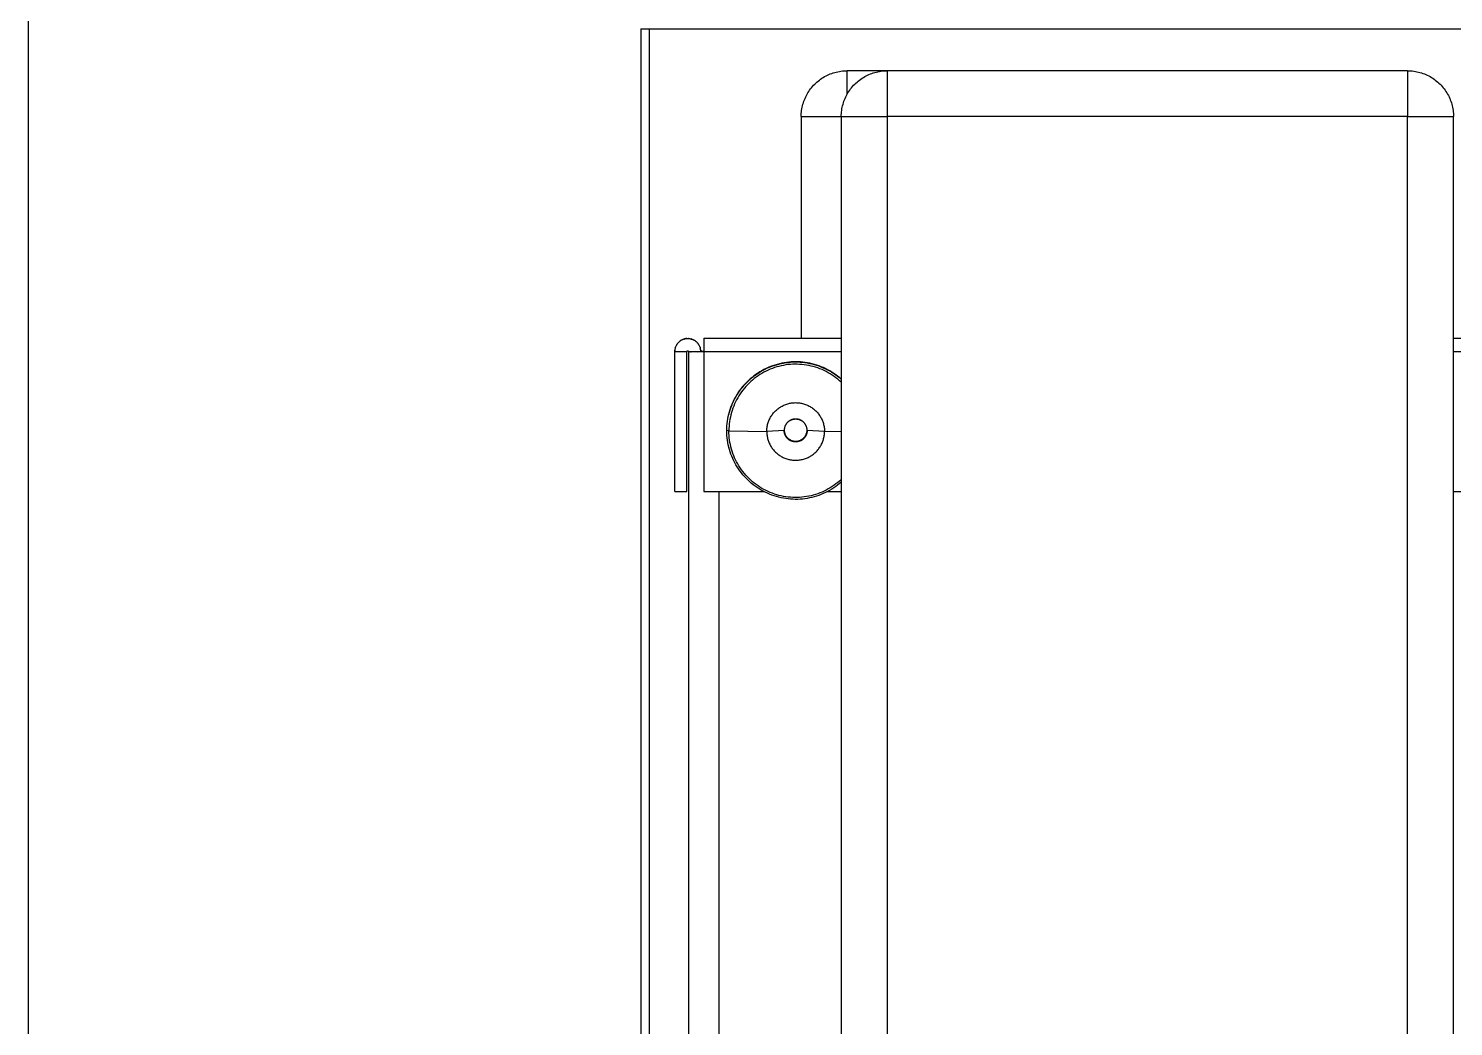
# Model space of a CAD drawing. Header units: millimetres. Extents: x -1283 to 2747, y -259 to 2557.
# Drawn here: x 719.4 to 812.6, y 1996.2 to 2061.4 of the extents above; entities that cross this region are included whole.
import ezdxf

# ---------------------------------------------------------------- set-up
doc = ezdxf.new("R2010")
doc.units = ezdxf.units.MM
doc.header["$MEASUREMENT"] = 0
doc.layers.add('Utwórz2D linie widoczne', color=7, linetype='Continuous', true_color=0x000000)

msp = doc.modelspace()

# ---------------------------------------------------------------- linework, layer by layer
at = {"layer": 'Utwórz2D linie widoczne'}
for p, q in [((719.448, 1281.382), (719.448, 2063.382)), ((759.448, 2061.382), (1062.15, 2061.382)), ((759.448, 2061.382), (759.448, 1281.382)), ((760.009, 2061.382), (760.009, 1341.691)), ((772.226, 2058.56), (772.326, 2058.583)), ((772.326, 2058.583), (772.427, 2058.602)), ((772.427, 2058.602), (772.528, 2058.618)), ((772.528, 2058.618), (772.63, 2058.63)), ((772.63, 2058.63), (772.732, 2058.639)), ((772.732, 2058.639), (772.834, 2058.644)), ((772.834, 2058.644), (772.936, 2058.646)), ((775.554, 2058.646), (772.936, 2058.646)), ((772.936, 2057.11), (772.936, 2058.646)), ((774.844, 2058.56), (774.944, 2058.583)), ((774.944, 2058.583), (775.045, 2058.602)), ((775.045, 2058.602), (775.146, 2058.618)), ((775.146, 2058.618), (775.248, 2058.63)), ((775.248, 2058.63), (775.35, 2058.639)), ((775.35, 2058.639), (775.452, 2058.644)), ((775.452, 2058.644), (775.554, 2058.646)), ((809.554, 2058.646), (775.554, 2058.646)), ((775.554, 2058.646), (775.554, 2055.646)), ((809.554, 2058.646), (809.657, 2058.644)), ((809.554, 2058.646), (809.554, 2055.646)), ((809.657, 2058.644), (809.759, 2058.639)), ((809.759, 2058.639), (809.861, 2058.63)), ((809.861, 2058.63), (809.963, 2058.618)), ((809.963, 2058.618), (810.064, 2058.602)), ((810.064, 2058.602), (810.165, 2058.583)), ((810.165, 2058.583), (810.265, 2058.56)), ((770.675, 2057.617), (770.744, 2057.693)), ((770.744, 2057.693), (770.815, 2057.767)), ((770.815, 2057.767), (770.889, 2057.838)), ((770.889, 2057.838), (770.965, 2057.907)), ((770.965, 2057.907), (771.043, 2057.973)), ((771.043, 2057.973), (771.124, 2058.036)), ((771.124, 2058.036), (771.206, 2058.096)), ((771.206, 2058.096), (771.291, 2058.154)), ((771.291, 2058.154), (771.378, 2058.209)), ((771.378, 2058.209), (771.466, 2058.26)), ((771.466, 2058.26), (771.556, 2058.309)), ((771.556, 2058.309), (771.648, 2058.355)), ((771.648, 2058.355), (771.741, 2058.397)), ((771.741, 2058.397), (771.836, 2058.436)), ((771.836, 2058.436), (771.932, 2058.472)), ((771.932, 2058.472), (772.029, 2058.505)), ((772.029, 2058.505), (772.127, 2058.534)), ((772.127, 2058.534), (772.226, 2058.56)), ((773.293, 2057.617), (773.362, 2057.693)), ((773.362, 2057.693), (773.433, 2057.767)), ((773.433, 2057.767), (773.507, 2057.838)), ((773.507, 2057.838), (773.583, 2057.907)), ((773.583, 2057.907), (773.661, 2057.973)), ((773.661, 2057.973), (773.742, 2058.036)), ((773.742, 2058.036), (773.824, 2058.096)), ((773.824, 2058.096), (773.909, 2058.154)), ((773.909, 2058.154), (773.996, 2058.209)), ((773.996, 2058.209), (774.084, 2058.26)), ((774.084, 2058.26), (774.174, 2058.309)), ((774.174, 2058.309), (774.266, 2058.355)), ((774.266, 2058.355), (774.359, 2058.397)), ((774.359, 2058.397), (774.454, 2058.436)), ((774.454, 2058.436), (774.55, 2058.472)), ((774.55, 2058.472), (774.647, 2058.505)), ((774.647, 2058.505), (774.745, 2058.534)), ((774.745, 2058.534), (774.844, 2058.56)), ((810.265, 2058.56), (810.364, 2058.534)), ((810.364, 2058.534), (810.462, 2058.505)), ((810.462, 2058.505), (810.559, 2058.472)), ((810.559, 2058.472), (810.655, 2058.436)), ((810.655, 2058.436), (810.75, 2058.397)), ((810.75, 2058.397), (810.843, 2058.355)), ((810.843, 2058.355), (810.935, 2058.309)), ((810.935, 2058.309), (811.025, 2058.26)), ((811.025, 2058.26), (811.113, 2058.209)), ((811.113, 2058.209), (811.2, 2058.154)), ((811.2, 2058.154), (811.284, 2058.096)), ((811.284, 2058.096), (811.367, 2058.036)), ((811.367, 2058.036), (811.448, 2057.973)), ((811.448, 2057.973), (811.526, 2057.907)), ((811.526, 2057.907), (811.602, 2057.838)), ((811.602, 2057.838), (811.676, 2057.767)), ((811.676, 2057.767), (811.747, 2057.693)), ((811.747, 2057.693), (811.816, 2057.617)), ((770.11, 2056.65), (770.146, 2056.746)), ((770.146, 2056.746), (770.185, 2056.841)), ((770.185, 2056.841), (770.227, 2056.934)), ((770.227, 2056.934), (770.273, 2057.026)), ((770.273, 2057.026), (770.321, 2057.116)), ((770.321, 2057.116), (770.373, 2057.204)), ((770.373, 2057.204), (770.428, 2057.291)), ((770.428, 2057.291), (770.485, 2057.376)), ((770.485, 2057.376), (770.546, 2057.458)), ((770.546, 2057.458), (770.609, 2057.539)), ((770.609, 2057.539), (770.675, 2057.617)), ((772.728, 2056.65), (772.764, 2056.746)), ((772.764, 2056.746), (772.803, 2056.841)), ((772.803, 2056.841), (772.845, 2056.934)), ((772.845, 2056.934), (772.891, 2057.026)), ((772.891, 2057.026), (772.939, 2057.116)), ((772.939, 2057.116), (772.991, 2057.204)), ((772.991, 2057.204), (773.046, 2057.291)), ((773.046, 2057.291), (773.103, 2057.376)), ((773.103, 2057.376), (773.164, 2057.458)), ((773.164, 2057.458), (773.227, 2057.539)), ((773.227, 2057.539), (773.293, 2057.617)), ((811.816, 2057.617), (811.882, 2057.539)), ((811.882, 2057.539), (811.945, 2057.458)), ((811.945, 2057.458), (812.005, 2057.376)), ((812.005, 2057.376), (812.063, 2057.291)), ((812.063, 2057.291), (812.118, 2057.204)), ((812.118, 2057.204), (812.169, 2057.116)), ((812.169, 2057.116), (812.218, 2057.026)), ((812.218, 2057.026), (812.264, 2056.934)), ((812.264, 2056.934), (812.306, 2056.841)), ((812.306, 2056.841), (812.345, 2056.746)), ((812.345, 2056.746), (812.381, 2056.65)), ((769.938, 2055.748), (769.943, 2055.85)), ((769.943, 2055.85), (769.952, 2055.952)), ((769.952, 2055.952), (769.964, 2056.054)), ((769.964, 2056.054), (769.98, 2056.155)), ((769.98, 2056.155), (769.999, 2056.256)), ((769.999, 2056.256), (770.022, 2056.356)), ((770.022, 2056.356), (770.048, 2056.455)), ((770.048, 2056.455), (770.077, 2056.553)), ((770.077, 2056.553), (770.11, 2056.65)), ((772.556, 2055.748), (772.561, 2055.85)), ((772.561, 2055.85), (772.57, 2055.952)), ((772.57, 2055.952), (772.582, 2056.054)), ((772.582, 2056.054), (772.598, 2056.155)), ((772.598, 2056.155), (772.617, 2056.256)), ((772.617, 2056.256), (772.64, 2056.356)), ((772.64, 2056.356), (772.666, 2056.455)), ((772.666, 2056.455), (772.695, 2056.553)), ((772.695, 2056.553), (772.728, 2056.65)), ((812.381, 2056.65), (812.414, 2056.553)), ((812.414, 2056.553), (812.443, 2056.455)), ((812.443, 2056.455), (812.469, 2056.356)), ((812.469, 2056.356), (812.492, 2056.256)), ((812.492, 2056.256), (812.511, 2056.155)), ((812.511, 2056.155), (812.526, 2056.054)), ((812.526, 2056.054), (812.539, 2055.952)), ((812.539, 2055.952), (812.547, 2055.85)), ((812.547, 2055.85), (812.553, 2055.748)), ((769.936, 2055.646), (769.938, 2055.748)), ((769.936, 2055.646), (769.936, 2041.181)), ((769.936, 2055.646), (772.554, 2055.646)), ((772.554, 2055.646), (772.556, 2055.748)), ((772.554, 2055.646), (772.554, 1346.646)), ((772.554, 2055.646), (775.554, 2055.646)), ((809.554, 2055.646), (775.554, 2055.646)), ((775.554, 2055.646), (775.554, 1346.646)), ((809.554, 1346.646), (809.554, 2055.646)), ((809.554, 2055.646), (812.554, 2055.646)), ((812.553, 2055.748), (812.554, 2055.646)), ((812.554, 1346.646), (812.554, 2055.646)), ((761.931, 2040.906), (761.911, 2040.886)), ((761.951, 2040.925), (761.931, 2040.906)), ((761.951, 2040.925), (761.953, 2040.927)), ((761.968, 2040.94), (761.953, 2040.927)), ((761.983, 2040.952), (761.968, 2040.94)), ((761.983, 2040.952), (761.986, 2040.955)), ((762.001, 2040.967), (761.986, 2040.955)), ((762.016, 2040.978), (762.001, 2040.967)), ((762.016, 2040.978), (762.021, 2040.982)), ((762.035, 2040.992), (762.021, 2040.982)), ((762.05, 2041.002), (762.035, 2040.992)), ((762.05, 2041.002), (762.057, 2041.007)), ((762.079, 2041.021), (762.057, 2041.007)), ((762.101, 2041.034), (762.079, 2041.021)), ((762.124, 2041.046), (762.101, 2041.034)), ((762.147, 2041.058), (762.124, 2041.046)), ((762.17, 2041.069), (762.147, 2041.058)), ((762.17, 2041.069), (762.209, 2041.086)), ((762.236, 2041.096), (762.209, 2041.086)), ((762.236, 2041.096), (762.249, 2041.1)), ((762.275, 2041.109), (762.249, 2041.1)), ((762.275, 2041.109), (762.288, 2041.113)), ((762.308, 2041.118), (762.288, 2041.113)), ((762.328, 2041.123), (762.308, 2041.118)), ((762.328, 2041.123), (762.356, 2041.129)), ((762.367, 2041.131), (762.356, 2041.129)), ((762.367, 2041.131), (762.407, 2041.138)), ((762.416, 2041.139), (762.407, 2041.138)), ((762.416, 2041.139), (762.446, 2041.142)), ((762.469, 2041.144), (762.446, 2041.142)), ((762.469, 2041.144), (762.496, 2041.145)), ((762.496, 2041.145), (762.522, 2041.146)), ((762.522, 2041.146), (762.549, 2041.145)), ((762.549, 2041.145), (762.575, 2041.144)), ((762.599, 2041.142), (762.575, 2041.144)), ((762.599, 2041.142), (762.628, 2041.139)), ((762.637, 2041.138), (762.628, 2041.139)), ((762.637, 2041.138), (762.677, 2041.131)), ((762.688, 2041.129), (762.677, 2041.131)), ((762.688, 2041.129), (762.716, 2041.123)), ((762.736, 2041.118), (762.716, 2041.123)), ((762.756, 2041.113), (762.736, 2041.118)), ((762.756, 2041.113), (762.769, 2041.109)), ((762.796, 2041.1), (762.769, 2041.109)), ((762.796, 2041.1), (762.809, 2041.096)), ((762.835, 2041.086), (762.809, 2041.096)), ((762.835, 2041.086), (762.874, 2041.069)), ((762.897, 2041.058), (762.874, 2041.069)), ((762.92, 2041.046), (762.897, 2041.058)), ((762.943, 2041.034), (762.92, 2041.046)), ((762.965, 2041.021), (762.943, 2041.034)), ((762.987, 2041.007), (762.965, 2041.021)), ((762.987, 2041.007), (762.995, 2041.002)), ((763.009, 2040.992), (762.995, 2041.002)), ((763.023, 2040.982), (763.009, 2040.992)), ((763.023, 2040.982), (763.029, 2040.978)), ((763.043, 2040.967), (763.029, 2040.978)), ((763.058, 2040.955), (763.043, 2040.967)), ((763.058, 2040.955), (763.062, 2040.952)), ((763.077, 2040.94), (763.062, 2040.952)), ((763.091, 2040.927), (763.077, 2040.94)), ((763.091, 2040.927), (763.093, 2040.925)), ((763.114, 2040.906), (763.093, 2040.925)), ((763.133, 2040.886), (763.114, 2040.906)), ((763.572, 2041.181), (763.572, 2040.271)), ((763.572, 2041.181), (772.554, 2041.181)), ((812.554, 2041.181), (829.254, 2041.181)), ((761.672, 2040.296), (761.673, 2040.337)), ((761.672, 2031.146), (761.672, 2040.296)), ((761.672, 2040.296), (762.472, 2040.296)), ((761.674, 2040.355), (761.673, 2040.337)), ((761.676, 2040.372), (761.674, 2040.355)), ((761.679, 2040.407), (761.676, 2040.379)), ((761.676, 2040.372), (761.676, 2040.379)), ((761.684, 2040.435), (761.679, 2040.407)), ((761.689, 2040.462), (761.684, 2040.435)), ((761.695, 2040.49), (761.689, 2040.462)), ((761.695, 2040.49), (761.698, 2040.502)), ((761.703, 2040.522), (761.698, 2040.502)), ((761.709, 2040.542), (761.703, 2040.522)), ((761.709, 2040.542), (761.722, 2040.582)), ((761.732, 2040.608), (761.722, 2040.582)), ((761.743, 2040.635), (761.732, 2040.608)), ((761.755, 2040.661), (761.743, 2040.635)), ((761.767, 2040.687), (761.755, 2040.661)), ((761.781, 2040.712), (761.767, 2040.687)), ((761.795, 2040.736), (761.781, 2040.712)), ((761.811, 2040.761), (761.795, 2040.736)), ((761.811, 2040.761), (761.815, 2040.767)), ((761.825, 2040.782), (761.815, 2040.767)), ((761.836, 2040.797), (761.825, 2040.782)), ((761.836, 2040.797), (761.839, 2040.802)), ((761.851, 2040.817), (761.839, 2040.802)), ((761.862, 2040.831), (761.851, 2040.817)), ((761.862, 2040.831), (761.865, 2040.834)), ((761.878, 2040.85), (761.865, 2040.834)), ((761.891, 2040.865), (761.878, 2040.85)), ((761.891, 2040.865), (761.892, 2040.866)), ((761.911, 2040.886), (761.892, 2040.866)), ((762.472, 2040.301), (762.473, 2040.302)), ((762.472, 2040.299), (762.472, 2040.301)), ((762.472, 2040.297), (762.472, 2040.299)), ((762.472, 2040.296), (762.472, 2040.297)), ((762.472, 2031.146), (762.472, 2040.296)), ((762.473, 2040.306), (762.474, 2040.307)), ((762.473, 2040.304), (762.473, 2040.306)), ((762.473, 2040.302), (762.473, 2040.304)), ((762.474, 2040.309), (762.475, 2040.311)), ((762.474, 2040.307), (762.474, 2040.309)), ((762.475, 2040.312), (762.476, 2040.314)), ((762.475, 2040.311), (762.475, 2040.312)), ((762.476, 2040.315), (762.477, 2040.317)), ((762.476, 2040.314), (762.476, 2040.315)), ((762.477, 2040.317), (762.478, 2040.319)), ((762.478, 2040.319), (762.479, 2040.32)), ((762.479, 2040.321), (762.48, 2040.323)), ((762.479, 2040.32), (762.479, 2040.321)), ((762.48, 2040.323), (762.481, 2040.324)), ((762.481, 2040.324), (762.482, 2040.326)), ((762.482, 2040.326), (762.483, 2040.327)), ((762.483, 2040.327), (762.484, 2040.328)), ((762.484, 2040.328), (762.486, 2040.33)), ((762.486, 2040.33), (762.487, 2040.331)), ((762.487, 2040.331), (762.488, 2040.332)), ((762.488, 2040.332), (762.489, 2040.333)), ((762.489, 2040.333), (762.491, 2040.334)), ((762.491, 2040.334), (762.492, 2040.335)), ((762.492, 2040.335), (762.493, 2040.336)), ((762.493, 2040.336), (762.495, 2040.337)), ((762.495, 2040.337), (762.496, 2040.338)), ((762.496, 2040.338), (762.497, 2040.339)), ((762.497, 2040.339), (762.499, 2040.34)), ((762.499, 2040.34), (762.5, 2040.341)), ((762.5, 2040.341), (762.502, 2040.341)), ((762.502, 2040.341), (762.503, 2040.342)), ((762.503, 2040.342), (762.505, 2040.342)), ((762.505, 2040.342), (762.507, 2040.343)), ((762.507, 2040.343), (762.508, 2040.344)), ((762.508, 2040.344), (762.51, 2040.344)), ((762.51, 2040.344), (762.511, 2040.344)), ((762.511, 2040.344), (762.513, 2040.345)), ((762.513, 2040.345), (762.515, 2040.345)), ((762.515, 2040.345), (762.516, 2040.345)), ((762.516, 2040.345), (762.518, 2040.345)), ((762.518, 2040.345), (762.52, 2040.345)), ((762.52, 2040.345), (762.521, 2040.346)), ((762.521, 2040.346), (762.523, 2040.346)), ((762.523, 2040.346), (762.525, 2040.345)), ((762.525, 2040.345), (762.526, 2040.345)), ((762.526, 2040.345), (762.528, 2040.345)), ((762.528, 2040.345), (762.53, 2040.345)), ((762.53, 2040.345), (762.531, 2040.345)), ((762.531, 2040.345), (762.533, 2040.344)), ((762.533, 2040.344), (762.535, 2040.344)), ((762.535, 2040.344), (762.536, 2040.344)), ((762.536, 2040.344), (762.538, 2040.343)), ((762.538, 2040.343), (762.539, 2040.342)), ((762.539, 2040.342), (762.541, 2040.342)), ((762.541, 2040.342), (762.542, 2040.341)), ((762.542, 2040.341), (762.544, 2040.341)), ((762.544, 2040.341), (762.545, 2040.34)), ((762.545, 2040.34), (762.547, 2040.339)), ((762.547, 2040.339), (762.548, 2040.338)), ((762.548, 2040.338), (762.55, 2040.337)), ((762.55, 2040.337), (762.551, 2040.336)), ((762.551, 2040.336), (762.552, 2040.335)), ((762.552, 2040.335), (762.554, 2040.334)), ((762.554, 2040.334), (762.555, 2040.333)), ((762.555, 2040.333), (762.556, 2040.332)), ((762.556, 2040.332), (762.558, 2040.331)), ((762.558, 2040.331), (762.559, 2040.33)), ((762.559, 2040.33), (762.56, 2040.328)), ((762.56, 2040.328), (762.561, 2040.327)), ((762.561, 2040.327), (762.562, 2040.326)), ((762.562, 2040.326), (762.563, 2040.324)), ((762.563, 2040.324), (762.564, 2040.323)), ((762.564, 2040.323), (762.565, 2040.321)), ((762.565, 2040.321), (762.566, 2040.32)), ((762.566, 2040.32), (762.567, 2040.319)), ((762.567, 2040.319), (762.567, 2040.317)), ((762.567, 2040.317), (762.568, 2040.315)), ((762.568, 2040.315), (762.569, 2040.314)), ((762.569, 2040.314), (762.569, 2040.312)), ((762.569, 2040.312), (762.57, 2040.311)), ((762.57, 2040.311), (762.57, 2040.309)), ((762.57, 2040.309), (762.571, 2040.307)), ((762.571, 2040.307), (762.571, 2040.306)), ((762.571, 2040.306), (762.571, 2040.304)), ((762.571, 2040.304), (762.572, 2040.302)), ((762.572, 2040.302), (762.572, 2040.301)), ((762.572, 2040.301), (762.572, 2040.299)), ((762.572, 2040.299), (762.572, 2040.297)), ((762.572, 2040.297), (762.572, 2040.296)), ((762.572, 2040.296), (762.572, 1343.146)), ((762.572, 2040.296), (762.602, 2040.287)), ((762.574, 2040.296), (763.299, 2040.296)), ((762.637, 2040.283), (762.602, 2040.287)), ((762.672, 2040.28), (762.637, 2040.283)), ((762.707, 2040.278), (762.672, 2040.28)), ((762.707, 2040.278), (762.744, 2040.276)), ((763.158, 2040.266), (762.744, 2040.276)), ((763.152, 2040.866), (763.133, 2040.886)), ((763.152, 2040.866), (763.153, 2040.865)), ((763.167, 2040.85), (763.153, 2040.865)), ((763.572, 2040.268), (763.158, 2040.266)), ((763.179, 2040.834), (763.167, 2040.85)), ((763.179, 2040.834), (763.182, 2040.831)), ((763.194, 2040.817), (763.182, 2040.831)), ((763.205, 2040.802), (763.194, 2040.817)), ((763.205, 2040.802), (763.209, 2040.797)), ((763.219, 2040.782), (763.209, 2040.797)), ((763.229, 2040.767), (763.219, 2040.782)), ((763.229, 2040.767), (763.234, 2040.761)), ((763.249, 2040.736), (763.234, 2040.761)), ((763.263, 2040.712), (763.249, 2040.736)), ((763.277, 2040.687), (763.263, 2040.712)), ((763.29, 2040.661), (763.277, 2040.687)), ((763.301, 2040.635), (763.29, 2040.661)), ((763.299, 2040.296), (763.441, 2040.298)), ((763.312, 2040.608), (763.301, 2040.635)), ((763.323, 2040.582), (763.312, 2040.608)), ((763.323, 2040.582), (763.336, 2040.542)), ((763.341, 2040.522), (763.336, 2040.542)), ((763.347, 2040.502), (763.341, 2040.522)), ((763.347, 2040.502), (763.35, 2040.49)), ((763.356, 2040.462), (763.35, 2040.49)), ((763.361, 2040.435), (763.356, 2040.462)), ((763.365, 2040.407), (763.361, 2040.435)), ((763.368, 2040.379), (763.365, 2040.407)), ((763.368, 2040.379), (763.369, 2040.372)), ((763.37, 2040.355), (763.369, 2040.372)), ((763.371, 2040.337), (763.37, 2040.355)), ((763.371, 2040.337), (763.372, 2040.296)), ((763.572, 2040.301), (763.442, 2040.298)), ((763.572, 2040.271), (763.572, 2031.144)), ((772.554, 2040.271), (763.572, 2040.271)), ((829.254, 2040.271), (812.554, 2040.271)), ((767.361, 2039.044), (767.228, 2038.965)), ((767.312, 2039.008), (767.448, 2039.084)), ((767.497, 2039.117), (767.361, 2039.044)), ((767.448, 2039.084), (767.587, 2039.155)), ((767.636, 2039.186), (767.497, 2039.117)), ((767.587, 2039.155), (767.729, 2039.222)), ((767.771, 2039.078), (767.635, 2039.014)), ((767.777, 2039.25), (767.636, 2039.186)), ((767.729, 2039.222), (767.872, 2039.283)), ((767.91, 2039.138), (767.771, 2039.078)), ((767.92, 2039.31), (767.777, 2039.25)), ((767.872, 2039.283), (768.018, 2039.34)), ((768.051, 2039.194), (767.91, 2039.138)), ((768.064, 2039.364), (767.92, 2039.31)), ((768.018, 2039.34), (768.166, 2039.391)), ((768.193, 2039.244), (768.051, 2039.194)), ((768.211, 2039.413), (768.064, 2039.364)), ((768.166, 2039.391), (768.315, 2039.438)), ((768.338, 2039.289), (768.193, 2039.244)), ((768.359, 2039.458), (768.211, 2039.413)), ((768.315, 2039.438), (768.466, 2039.479)), ((768.483, 2039.329), (768.338, 2039.289)), ((768.509, 2039.497), (768.359, 2039.458)), ((768.466, 2039.479), (768.618, 2039.515)), ((768.63, 2039.365), (768.483, 2039.329)), ((768.66, 2039.531), (768.509, 2039.497)), ((768.618, 2039.515), (768.771, 2039.545)), ((768.778, 2039.395), (768.63, 2039.365)), ((768.812, 2039.559), (768.66, 2039.531)), ((768.771, 2039.545), (768.926, 2039.57)), ((768.927, 2039.42), (768.778, 2039.395)), ((768.965, 2039.583), (768.812, 2039.559)), ((768.926, 2039.57), (769.081, 2039.59)), ((769.077, 2039.439), (768.927, 2039.42)), ((769.119, 2039.601), (768.965, 2039.583)), ((769.228, 2039.454), (769.077, 2039.439)), ((769.081, 2039.59), (769.236, 2039.605)), ((769.273, 2039.614), (769.119, 2039.601)), ((769.379, 2039.463), (769.228, 2039.454)), ((769.236, 2039.605), (769.392, 2039.614)), ((769.427, 2039.622), (769.273, 2039.614)), ((769.53, 2039.468), (769.379, 2039.463)), ((769.392, 2039.614), (769.549, 2039.617)), ((769.582, 2039.624), (769.427, 2039.622)), ((769.681, 2039.466), (769.53, 2039.468)), ((769.549, 2039.617), (769.705, 2039.615)), ((769.737, 2039.621), (769.582, 2039.624)), ((769.832, 2039.46), (769.681, 2039.466)), ((769.705, 2039.615), (769.861, 2039.608)), ((769.891, 2039.613), (769.737, 2039.621)), ((769.982, 2039.449), (769.832, 2039.46)), ((769.861, 2039.608), (770.017, 2039.595)), ((770.045, 2039.599), (769.891, 2039.613)), ((770.133, 2039.432), (769.982, 2039.449)), ((770.017, 2039.595), (770.172, 2039.577)), ((770.199, 2039.58), (770.045, 2039.599)), ((770.282, 2039.41), (770.133, 2039.432)), ((770.172, 2039.577), (770.327, 2039.554)), ((770.352, 2039.556), (770.199, 2039.58)), ((770.431, 2039.383), (770.282, 2039.41)), ((770.327, 2039.554), (770.48, 2039.525)), ((770.504, 2039.527), (770.352, 2039.556)), ((770.579, 2039.35), (770.431, 2039.383)), ((770.48, 2039.525), (770.633, 2039.491)), ((770.655, 2039.492), (770.504, 2039.527)), ((770.725, 2039.313), (770.579, 2039.35)), ((770.633, 2039.491), (770.784, 2039.451)), ((770.804, 2039.453), (770.655, 2039.492)), ((770.87, 2039.271), (770.725, 2039.313)), ((770.784, 2039.451), (770.934, 2039.407)), ((770.952, 2039.408), (770.804, 2039.453)), ((771.014, 2039.223), (770.87, 2039.271)), ((770.934, 2039.407), (771.082, 2039.357)), ((771.099, 2039.358), (770.952, 2039.408)), ((771.155, 2039.171), (771.014, 2039.223)), ((771.082, 2039.357), (771.228, 2039.302)), ((771.243, 2039.303), (771.099, 2039.358)), ((771.295, 2039.114), (771.155, 2039.171)), ((771.228, 2039.302), (771.373, 2039.242)), ((771.386, 2039.243), (771.243, 2039.303)), ((771.433, 2039.052), (771.295, 2039.114)), ((771.373, 2039.242), (771.515, 2039.177)), ((771.526, 2039.178), (771.386, 2039.243)), ((771.569, 2038.985), (771.433, 2039.052)), ((771.515, 2039.177), (771.655, 2039.107)), ((771.665, 2039.109), (771.526, 2039.178)), ((771.655, 2039.107), (771.792, 2039.032)), ((771.8, 2039.035), (771.665, 2039.109)), ((771.792, 2039.032), (771.927, 2038.953)), ((771.934, 2038.956), (771.8, 2039.035)), ((766.122, 2038.006), (766.224, 2038.124)), ((766.272, 2038.184), (766.169, 2038.069)), ((766.224, 2038.124), (766.331, 2038.238)), ((766.38, 2038.296), (766.272, 2038.184)), ((766.423, 2038.124), (766.32, 2038.013)), ((766.331, 2038.238), (766.441, 2038.349)), ((766.491, 2038.404), (766.38, 2038.296)), ((766.529, 2038.231), (766.423, 2038.124)), ((766.441, 2038.349), (766.555, 2038.456)), ((766.605, 2038.508), (766.491, 2038.404)), ((766.639, 2038.334), (766.529, 2038.231)), ((766.555, 2038.456), (766.673, 2038.558)), ((766.723, 2038.608), (766.605, 2038.508)), ((766.753, 2038.434), (766.639, 2038.334)), ((766.673, 2038.558), (766.795, 2038.657)), ((766.845, 2038.704), (766.723, 2038.608)), ((766.87, 2038.53), (766.753, 2038.434)), ((766.795, 2038.657), (766.919, 2038.751)), ((766.969, 2038.795), (766.845, 2038.704)), ((766.99, 2038.621), (766.87, 2038.53)), ((766.919, 2038.751), (767.047, 2038.841)), ((767.097, 2038.882), (766.969, 2038.795)), ((767.114, 2038.709), (766.99, 2038.621)), ((767.047, 2038.841), (767.178, 2038.927)), ((767.228, 2038.965), (767.097, 2038.882)), ((767.24, 2038.792), (767.114, 2038.709)), ((767.178, 2038.927), (767.312, 2039.008)), ((767.369, 2038.87), (767.24, 2038.792)), ((767.501, 2038.944), (767.369, 2038.87)), ((767.635, 2039.014), (767.501, 2038.944)), ((771.702, 2038.914), (771.569, 2038.985)), ((771.833, 2038.838), (771.702, 2038.914)), ((771.961, 2038.757), (771.833, 2038.838)), ((771.927, 2038.953), (772.059, 2038.869)), ((772.064, 2038.872), (771.934, 2038.956)), ((772.086, 2038.672), (771.961, 2038.757)), ((772.059, 2038.869), (772.187, 2038.78)), ((772.191, 2038.785), (772.064, 2038.872)), ((772.208, 2038.583), (772.086, 2038.672)), ((772.187, 2038.78), (772.313, 2038.687)), ((772.316, 2038.692), (772.191, 2038.785)), ((772.327, 2038.49), (772.208, 2038.583)), ((772.313, 2038.687), (772.435, 2038.59)), ((772.437, 2038.596), (772.316, 2038.692)), ((772.442, 2038.393), (772.327, 2038.49)), ((772.435, 2038.59), (772.554, 2038.489)), ((772.554, 2038.496), (772.437, 2038.596)), ((772.554, 2038.291), (772.442, 2038.393)), ((765.565, 2037.174), (765.497, 2037.035)), ((765.528, 2037.09), (765.599, 2037.229)), ((765.638, 2037.31), (765.565, 2037.174)), ((765.599, 2037.229), (765.675, 2037.366)), ((765.715, 2037.444), (765.638, 2037.31)), ((765.675, 2037.366), (765.755, 2037.5)), ((765.797, 2037.575), (765.715, 2037.444)), ((765.79, 2037.279), (765.717, 2037.147)), ((765.755, 2037.5), (765.84, 2037.631)), ((765.867, 2037.409), (765.79, 2037.279)), ((765.884, 2037.703), (765.797, 2037.575)), ((765.84, 2037.631), (765.93, 2037.759)), ((765.949, 2037.536), (765.867, 2037.409)), ((765.975, 2037.829), (765.884, 2037.703)), ((765.93, 2037.759), (766.024, 2037.884)), ((766.036, 2037.66), (765.949, 2037.536)), ((766.07, 2037.951), (765.975, 2037.829)), ((766.024, 2037.884), (766.122, 2038.006)), ((766.126, 2037.781), (766.036, 2037.66)), ((766.169, 2038.069), (766.07, 2037.951)), ((766.221, 2037.898), (766.126, 2037.781)), ((766.32, 2038.013), (766.221, 2037.898)), ((765.229, 2036.31), (765.191, 2036.16)), ((765.207, 2036.21), (765.248, 2036.361)), ((765.273, 2036.458), (765.229, 2036.31)), ((765.248, 2036.361), (765.294, 2036.511)), ((765.321, 2036.605), (765.273, 2036.458)), ((765.294, 2036.511), (765.345, 2036.658)), ((765.375, 2036.75), (765.321, 2036.605)), ((765.378, 2036.307), (765.339, 2036.161)), ((765.345, 2036.658), (765.401, 2036.804)), ((765.433, 2036.894), (765.375, 2036.75)), ((765.422, 2036.452), (765.378, 2036.307)), ((765.401, 2036.804), (765.462, 2036.948)), ((765.471, 2036.595), (765.422, 2036.452)), ((765.497, 2037.035), (765.433, 2036.894)), ((765.462, 2036.948), (765.528, 2037.09)), ((765.526, 2036.736), (765.471, 2036.595)), ((765.584, 2036.875), (765.526, 2036.736)), ((765.648, 2037.012), (765.584, 2036.875)), ((765.717, 2037.147), (765.648, 2037.012)), ((768.047, 2036.18), (768.087, 2036.233)), ((768.087, 2036.233), (768.128, 2036.284)), ((768.128, 2036.284), (768.171, 2036.333)), ((768.171, 2036.333), (768.216, 2036.381)), ((768.216, 2036.381), (768.263, 2036.428)), ((768.263, 2036.428), (768.311, 2036.473)), ((768.311, 2036.473), (768.361, 2036.516)), ((768.361, 2036.516), (768.412, 2036.557)), ((768.412, 2036.557), (768.464, 2036.597)), ((768.464, 2036.597), (768.518, 2036.634)), ((768.518, 2036.634), (768.573, 2036.67)), ((768.573, 2036.67), (768.63, 2036.704)), ((768.63, 2036.704), (768.687, 2036.736)), ((768.687, 2036.736), (768.746, 2036.765)), ((768.746, 2036.765), (768.806, 2036.793)), ((768.806, 2036.793), (768.866, 2036.819)), ((768.866, 2036.819), (768.928, 2036.842)), ((768.928, 2036.842), (768.99, 2036.864)), ((768.99, 2036.864), (769.053, 2036.883)), ((769.053, 2036.883), (769.116, 2036.9)), ((769.116, 2036.9), (769.18, 2036.915)), ((769.18, 2036.915), (769.245, 2036.927)), ((769.245, 2036.927), (769.31, 2036.938)), ((769.31, 2036.938), (769.375, 2036.946)), ((769.375, 2036.946), (769.441, 2036.951)), ((769.441, 2036.951), (769.506, 2036.955)), ((769.506, 2036.955), (769.572, 2036.956)), ((769.572, 2036.956), (769.638, 2036.955)), ((769.638, 2036.955), (769.704, 2036.951)), ((769.704, 2036.951), (769.769, 2036.946)), ((769.769, 2036.946), (769.834, 2036.938)), ((769.834, 2036.938), (769.899, 2036.927)), ((769.899, 2036.927), (769.964, 2036.915)), ((769.964, 2036.915), (770.028, 2036.9)), ((770.028, 2036.9), (770.092, 2036.883)), ((770.092, 2036.883), (770.154, 2036.864)), ((770.154, 2036.864), (770.217, 2036.842)), ((770.217, 2036.842), (770.278, 2036.819)), ((770.278, 2036.819), (770.339, 2036.793)), ((770.339, 2036.793), (770.398, 2036.765)), ((770.398, 2036.765), (770.457, 2036.736)), ((770.457, 2036.736), (770.514, 2036.704)), ((770.514, 2036.704), (770.571, 2036.67)), ((770.571, 2036.67), (770.626, 2036.634)), ((770.626, 2036.634), (770.68, 2036.597)), ((770.68, 2036.597), (770.732, 2036.557)), ((770.732, 2036.557), (770.784, 2036.516)), ((770.784, 2036.516), (770.833, 2036.473)), ((770.833, 2036.473), (770.881, 2036.428)), ((770.881, 2036.428), (770.928, 2036.381)), ((770.928, 2036.381), (770.973, 2036.333)), ((770.973, 2036.333), (771.016, 2036.284)), ((771.016, 2036.284), (771.058, 2036.233)), ((771.058, 2036.233), (771.097, 2036.18)), ((765.075, 2035.283), (765.084, 2035.439)), ((765.084, 2035.439), (765.098, 2035.595)), ((765.098, 2035.595), (765.117, 2035.75)), ((765.117, 2035.75), (765.142, 2035.905)), ((765.142, 2035.905), (765.172, 2036.058)), ((765.172, 2036.058), (765.207, 2036.21)), ((765.22, 2035.416), (765.212, 2035.265)), ((765.233, 2035.566), (765.22, 2035.416)), ((765.252, 2035.716), (765.233, 2035.566)), ((765.276, 2035.866), (765.252, 2035.716)), ((765.305, 2036.014), (765.276, 2035.866)), ((765.339, 2036.161), (765.305, 2036.014)), ((767.696, 2035.27), (767.704, 2035.335)), ((767.704, 2035.335), (767.714, 2035.4)), ((767.714, 2035.4), (767.727, 2035.465)), ((767.727, 2035.465), (767.742, 2035.529)), ((767.742, 2035.529), (767.759, 2035.592)), ((767.759, 2035.592), (767.778, 2035.655)), ((767.778, 2035.655), (767.8, 2035.717)), ((767.8, 2035.717), (767.824, 2035.779)), ((767.824, 2035.779), (767.85, 2035.839)), ((767.85, 2035.839), (767.877, 2035.899)), ((767.877, 2035.899), (767.907, 2035.957)), ((767.907, 2035.957), (767.939, 2036.015)), ((767.939, 2036.015), (767.973, 2036.071)), ((767.973, 2036.071), (768.009, 2036.126)), ((768.009, 2036.126), (768.047, 2036.18)), ((768.844, 2035.317), (768.838, 2035.292)), ((768.85, 2035.342), (768.844, 2035.317)), ((768.858, 2035.367), (768.85, 2035.342)), ((768.866, 2035.391), (768.858, 2035.367)), ((768.875, 2035.416), (768.866, 2035.391)), ((768.885, 2035.439), (768.875, 2035.416)), ((768.896, 2035.463), (768.885, 2035.439)), ((768.908, 2035.486), (768.896, 2035.463)), ((768.92, 2035.509), (768.908, 2035.486)), ((768.933, 2035.531), (768.92, 2035.509)), ((768.947, 2035.553), (768.933, 2035.531)), ((768.962, 2035.574), (768.947, 2035.553)), ((768.977, 2035.595), (768.962, 2035.574)), ((768.994, 2035.615), (768.977, 2035.595)), ((769.01, 2035.635), (768.994, 2035.615)), ((769.028, 2035.654), (769.01, 2035.635)), ((769.046, 2035.673), (769.028, 2035.654)), ((769.065, 2035.691), (769.046, 2035.673)), ((769.084, 2035.708), (769.065, 2035.691)), ((769.104, 2035.724), (769.084, 2035.708)), ((769.125, 2035.74), (769.104, 2035.724)), ((769.146, 2035.755), (769.125, 2035.74)), ((769.167, 2035.77), (769.146, 2035.755)), ((769.162, 2035.769), (769.183, 2035.782)), ((769.189, 2035.783), (769.167, 2035.77)), ((769.183, 2035.782), (769.205, 2035.795)), ((769.212, 2035.796), (769.189, 2035.783)), ((769.205, 2035.795), (769.228, 2035.807)), ((769.235, 2035.808), (769.212, 2035.796)), ((769.228, 2035.807), (769.251, 2035.818)), ((769.258, 2035.819), (769.235, 2035.808)), ((769.251, 2035.818), (769.274, 2035.829)), ((769.282, 2035.83), (769.258, 2035.819)), ((769.274, 2035.829), (769.298, 2035.839)), ((769.306, 2035.839), (769.282, 2035.83)), ((769.298, 2035.839), (769.322, 2035.848)), ((769.33, 2035.848), (769.306, 2035.839)), ((769.322, 2035.848), (769.346, 2035.856)), ((769.355, 2035.856), (769.33, 2035.848)), ((769.346, 2035.856), (769.37, 2035.863)), ((769.38, 2035.863), (769.355, 2035.856)), ((769.37, 2035.863), (769.395, 2035.869)), ((769.405, 2035.869), (769.38, 2035.863)), ((769.395, 2035.869), (769.42, 2035.875)), ((769.43, 2035.875), (769.405, 2035.869)), ((769.42, 2035.875), (769.445, 2035.88)), ((769.456, 2035.879), (769.43, 2035.875)), ((769.445, 2035.88), (769.47, 2035.884)), ((769.482, 2035.883), (769.456, 2035.879)), ((769.47, 2035.884), (769.496, 2035.887)), ((769.507, 2035.885), (769.482, 2035.883)), ((769.496, 2035.887), (769.521, 2035.889)), ((769.533, 2035.887), (769.507, 2035.885)), ((769.521, 2035.889), (769.547, 2035.89)), ((769.559, 2035.888), (769.533, 2035.887)), ((769.547, 2035.89), (769.572, 2035.891)), ((769.585, 2035.888), (769.559, 2035.888)), ((769.572, 2035.891), (769.598, 2035.89)), ((769.611, 2035.887), (769.585, 2035.888)), ((769.598, 2035.89), (769.623, 2035.889)), ((769.637, 2035.885), (769.611, 2035.887)), ((769.623, 2035.889), (769.649, 2035.887)), ((769.663, 2035.883), (769.637, 2035.885)), ((769.649, 2035.887), (769.674, 2035.884)), ((769.688, 2035.879), (769.663, 2035.883)), ((769.674, 2035.884), (769.699, 2035.88)), ((769.714, 2035.875), (769.688, 2035.879)), ((769.699, 2035.88), (769.724, 2035.875)), ((769.739, 2035.869), (769.714, 2035.875)), ((769.724, 2035.875), (769.749, 2035.869)), ((769.764, 2035.863), (769.739, 2035.869)), ((769.749, 2035.869), (769.774, 2035.863)), ((769.789, 2035.856), (769.764, 2035.863)), ((769.774, 2035.863), (769.798, 2035.856)), ((769.814, 2035.848), (769.789, 2035.856)), ((769.798, 2035.856), (769.823, 2035.848)), ((769.838, 2035.839), (769.814, 2035.848)), ((769.823, 2035.848), (769.847, 2035.839)), ((769.862, 2035.83), (769.838, 2035.839)), ((769.847, 2035.839), (769.87, 2035.829)), ((769.886, 2035.819), (769.862, 2035.83)), ((769.87, 2035.829), (769.893, 2035.818)), ((769.909, 2035.808), (769.886, 2035.819)), ((769.893, 2035.818), (769.916, 2035.807)), ((769.932, 2035.796), (769.909, 2035.808)), ((769.916, 2035.807), (769.939, 2035.795)), ((769.955, 2035.783), (769.932, 2035.796)), ((769.939, 2035.795), (769.961, 2035.782)), ((769.977, 2035.77), (769.955, 2035.783)), ((769.961, 2035.782), (769.983, 2035.769)), ((769.999, 2035.755), (769.977, 2035.77)), ((770.02, 2035.74), (769.999, 2035.755)), ((770.04, 2035.724), (770.02, 2035.74)), ((770.06, 2035.708), (770.04, 2035.724)), ((770.079, 2035.691), (770.06, 2035.708)), ((770.098, 2035.673), (770.079, 2035.691)), ((770.116, 2035.654), (770.098, 2035.673)), ((770.134, 2035.635), (770.116, 2035.654)), ((770.151, 2035.615), (770.134, 2035.635)), ((770.167, 2035.595), (770.151, 2035.615)), ((770.182, 2035.574), (770.167, 2035.595)), ((770.197, 2035.553), (770.182, 2035.574)), ((770.211, 2035.531), (770.197, 2035.553)), ((770.224, 2035.509), (770.211, 2035.531)), ((770.237, 2035.486), (770.224, 2035.509)), ((770.248, 2035.463), (770.237, 2035.486)), ((770.259, 2035.439), (770.248, 2035.463)), ((770.269, 2035.416), (770.259, 2035.439)), ((770.278, 2035.391), (770.269, 2035.416)), ((770.287, 2035.367), (770.278, 2035.391)), ((770.294, 2035.342), (770.287, 2035.367)), ((770.301, 2035.317), (770.294, 2035.342)), ((770.306, 2035.292), (770.301, 2035.317)), ((771.097, 2036.18), (771.135, 2036.126)), ((771.135, 2036.126), (771.171, 2036.071)), ((771.171, 2036.071), (771.205, 2036.015)), ((771.205, 2036.015), (771.237, 2035.957)), ((771.237, 2035.957), (771.267, 2035.899)), ((771.267, 2035.899), (771.295, 2035.839)), ((771.295, 2035.839), (771.321, 2035.779)), ((771.321, 2035.779), (771.344, 2035.717)), ((771.344, 2035.717), (771.366, 2035.655)), ((771.366, 2035.655), (771.385, 2035.592)), ((771.385, 2035.592), (771.402, 2035.529)), ((771.402, 2035.529), (771.417, 2035.465)), ((771.417, 2035.465), (771.43, 2035.4)), ((771.43, 2035.4), (771.44, 2035.335)), ((771.44, 2035.335), (771.449, 2035.27)), ((765.072, 2035.127), (765.075, 2035.283)), ((765.209, 2035.114), (765.072, 2035.127)), ((765.075, 2034.971), (765.072, 2035.127)), ((765.084, 2034.815), (765.075, 2034.971)), ((765.098, 2034.659), (765.084, 2034.815)), ((765.117, 2034.504), (765.098, 2034.659)), ((765.142, 2034.349), (765.117, 2034.504)), ((765.212, 2035.265), (765.209, 2035.114)), ((765.212, 2034.963), (765.209, 2035.114)), ((765.209, 2035.114), (767.685, 2035.073)), ((765.22, 2034.812), (765.212, 2034.963)), ((765.233, 2034.661), (765.22, 2034.812)), ((765.252, 2034.511), (765.233, 2034.661)), ((765.276, 2034.362), (765.252, 2034.511)), ((768.822, 2035.142), (767.685, 2035.073)), ((767.685, 2035.073), (767.686, 2035.139)), ((767.685, 2035.073), (767.686, 2035.008)), ((767.686, 2035.139), (767.69, 2035.205)), ((767.686, 2035.008), (767.69, 2034.942)), ((767.69, 2035.205), (767.696, 2035.27)), ((767.69, 2034.942), (767.696, 2034.876)), ((767.696, 2034.876), (767.704, 2034.811)), ((767.704, 2034.811), (767.714, 2034.746)), ((767.714, 2034.746), (767.727, 2034.682)), ((767.727, 2034.682), (767.742, 2034.618)), ((767.742, 2034.618), (767.759, 2034.554)), ((767.759, 2034.554), (767.778, 2034.491)), ((767.778, 2034.491), (767.8, 2034.429)), ((767.8, 2034.429), (767.824, 2034.368)), ((768.824, 2035.189), (768.822, 2035.163)), ((768.822, 2035.163), (768.824, 2035.137)), ((768.823, 2035.113), (768.822, 2035.139)), ((768.824, 2035.087), (768.823, 2035.113)), ((768.826, 2035.215), (768.824, 2035.189)), ((768.824, 2035.137), (768.826, 2035.111)), ((768.827, 2035.061), (768.824, 2035.087)), ((768.829, 2035.241), (768.826, 2035.215)), ((768.826, 2035.111), (768.829, 2035.085)), ((768.83, 2035.035), (768.827, 2035.061)), ((768.833, 2035.266), (768.829, 2035.241)), ((768.829, 2035.085), (768.833, 2035.06)), ((768.834, 2035.009), (768.83, 2035.035)), ((768.838, 2035.292), (768.833, 2035.266)), ((768.833, 2035.06), (768.838, 2035.034)), ((768.84, 2034.984), (768.834, 2035.009)), ((768.838, 2035.034), (768.843, 2035.009)), ((768.846, 2034.958), (768.84, 2034.984)), ((768.843, 2035.009), (768.85, 2034.984)), ((768.852, 2034.933), (768.846, 2034.958)), ((768.85, 2034.984), (768.857, 2034.959)), ((768.86, 2034.908), (768.852, 2034.933)), ((768.857, 2034.959), (768.865, 2034.934)), ((768.869, 2034.884), (768.86, 2034.908)), ((768.865, 2034.934), (768.875, 2034.91)), ((768.878, 2034.859), (768.869, 2034.884)), ((768.875, 2034.91), (768.885, 2034.886)), ((768.889, 2034.836), (768.878, 2034.859)), ((768.885, 2034.886), (768.895, 2034.862)), ((768.9, 2034.812), (768.889, 2034.836)), ((768.895, 2034.862), (768.907, 2034.839)), ((768.912, 2034.789), (768.9, 2034.812)), ((768.907, 2034.839), (768.919, 2034.816)), ((768.924, 2034.766), (768.912, 2034.789)), ((768.919, 2034.816), (768.933, 2034.794)), ((768.938, 2034.744), (768.924, 2034.766)), ((768.933, 2034.794), (768.946, 2034.772)), ((768.952, 2034.722), (768.938, 2034.744)), ((768.946, 2034.772), (768.961, 2034.751)), ((768.967, 2034.701), (768.952, 2034.722)), ((768.961, 2034.751), (768.977, 2034.73)), ((768.983, 2034.68), (768.967, 2034.701)), ((768.977, 2034.73), (768.993, 2034.709)), ((769, 2034.66), (768.983, 2034.68)), ((768.993, 2034.709), (769.01, 2034.69)), ((769.017, 2034.64), (769, 2034.66)), ((769.01, 2034.69), (769.027, 2034.671)), ((769.035, 2034.621), (769.017, 2034.64)), ((769.027, 2034.671), (769.045, 2034.652)), ((769.053, 2034.603), (769.035, 2034.621)), ((769.045, 2034.652), (769.064, 2034.634)), ((769.072, 2034.585), (769.053, 2034.603)), ((769.064, 2034.634), (769.083, 2034.617)), ((769.092, 2034.568), (769.072, 2034.585)), ((769.083, 2034.617), (769.103, 2034.6)), ((769.112, 2034.552), (769.092, 2034.568)), ((769.103, 2034.6), (769.124, 2034.584)), ((769.133, 2034.536), (769.112, 2034.552)), ((769.124, 2034.584), (769.145, 2034.569)), ((769.154, 2034.521), (769.133, 2034.536)), ((769.145, 2034.569), (769.167, 2034.555)), ((769.176, 2034.507), (769.154, 2034.521)), ((769.167, 2034.555), (769.189, 2034.541)), ((769.199, 2034.494), (769.176, 2034.507)), ((769.189, 2034.541), (769.211, 2034.528)), ((769.222, 2034.481), (769.199, 2034.494)), ((769.211, 2034.528), (769.234, 2034.516)), ((769.245, 2034.469), (769.222, 2034.481)), ((769.234, 2034.516), (769.258, 2034.505)), ((769.268, 2034.458), (769.245, 2034.469)), ((769.258, 2034.505), (769.281, 2034.494)), ((769.292, 2034.448), (769.268, 2034.458)), ((769.281, 2034.494), (769.305, 2034.485)), ((769.317, 2034.439), (769.292, 2034.448)), ((769.305, 2034.485), (769.33, 2034.476)), ((769.341, 2034.431), (769.317, 2034.439)), ((769.33, 2034.476), (769.355, 2034.468)), ((769.366, 2034.423), (769.341, 2034.431)), ((769.355, 2034.468), (769.38, 2034.461)), ((769.392, 2034.416), (769.366, 2034.423)), ((769.38, 2034.461), (769.405, 2034.455)), ((769.417, 2034.41), (769.392, 2034.416)), ((769.405, 2034.455), (769.43, 2034.449)), ((769.443, 2034.405), (769.417, 2034.41)), ((769.43, 2034.449), (769.456, 2034.445)), ((769.468, 2034.401), (769.443, 2034.405)), ((769.456, 2034.445), (769.481, 2034.441)), ((769.494, 2034.398), (769.468, 2034.401)), ((769.481, 2034.441), (769.507, 2034.438)), ((769.52, 2034.396), (769.494, 2034.398)), ((769.507, 2034.438), (769.533, 2034.437)), ((769.546, 2034.395), (769.52, 2034.396)), ((769.533, 2034.437), (769.559, 2034.436)), ((769.572, 2034.394), (769.546, 2034.395)), ((769.559, 2034.436), (769.585, 2034.436)), ((769.598, 2034.395), (769.572, 2034.394)), ((769.585, 2034.436), (769.611, 2034.437)), ((769.624, 2034.396), (769.598, 2034.395)), ((769.611, 2034.437), (769.637, 2034.438)), ((769.65, 2034.398), (769.624, 2034.396)), ((769.637, 2034.438), (769.663, 2034.441)), ((769.676, 2034.401), (769.65, 2034.398)), ((769.663, 2034.441), (769.689, 2034.445)), ((769.702, 2034.405), (769.676, 2034.401)), ((769.689, 2034.445), (769.714, 2034.449)), ((769.727, 2034.41), (769.702, 2034.405)), ((769.714, 2034.449), (769.74, 2034.455)), ((769.753, 2034.416), (769.727, 2034.41)), ((769.74, 2034.455), (769.765, 2034.461)), ((769.778, 2034.423), (769.753, 2034.416)), ((769.765, 2034.461), (769.79, 2034.468)), ((769.803, 2034.431), (769.778, 2034.423)), ((769.79, 2034.468), (769.814, 2034.476)), ((769.828, 2034.439), (769.803, 2034.431)), ((769.814, 2034.476), (769.839, 2034.485)), ((769.852, 2034.448), (769.828, 2034.439)), ((769.839, 2034.485), (769.863, 2034.494)), ((769.876, 2034.458), (769.852, 2034.448)), ((769.863, 2034.494), (769.887, 2034.505)), ((769.9, 2034.469), (769.876, 2034.458)), ((769.887, 2034.505), (769.91, 2034.516)), ((769.923, 2034.481), (769.9, 2034.469)), ((769.91, 2034.516), (769.933, 2034.528)), ((769.946, 2034.494), (769.923, 2034.481)), ((769.933, 2034.528), (769.956, 2034.541)), ((769.968, 2034.507), (769.946, 2034.494)), ((769.956, 2034.541), (769.978, 2034.555)), ((769.99, 2034.521), (769.968, 2034.507)), ((769.978, 2034.555), (769.999, 2034.569)), ((770.011, 2034.536), (769.99, 2034.521)), ((769.999, 2034.569), (770.02, 2034.584)), ((770.032, 2034.552), (770.011, 2034.536)), ((770.02, 2034.584), (770.041, 2034.6)), ((770.052, 2034.568), (770.032, 2034.552)), ((770.041, 2034.6), (770.061, 2034.617)), ((770.072, 2034.585), (770.052, 2034.568)), ((770.061, 2034.617), (770.08, 2034.634)), ((770.091, 2034.603), (770.072, 2034.585)), ((770.08, 2034.634), (770.099, 2034.652)), ((770.11, 2034.621), (770.091, 2034.603)), ((770.099, 2034.652), (770.117, 2034.671)), ((770.128, 2034.64), (770.11, 2034.621)), ((770.117, 2034.671), (770.135, 2034.69)), ((770.145, 2034.66), (770.128, 2034.64)), ((770.135, 2034.69), (770.152, 2034.709)), ((770.161, 2034.68), (770.145, 2034.66)), ((770.152, 2034.709), (770.168, 2034.73)), ((770.177, 2034.701), (770.161, 2034.68)), ((770.168, 2034.73), (770.183, 2034.751)), ((770.192, 2034.722), (770.177, 2034.701)), ((770.183, 2034.751), (770.198, 2034.772)), ((770.206, 2034.744), (770.192, 2034.722)), ((770.198, 2034.772), (770.212, 2034.794)), ((770.22, 2034.766), (770.206, 2034.744)), ((770.212, 2034.794), (770.225, 2034.816)), ((770.233, 2034.789), (770.22, 2034.766)), ((770.225, 2034.816), (770.237, 2034.839)), ((770.245, 2034.812), (770.233, 2034.789)), ((770.237, 2034.839), (770.249, 2034.862)), ((770.256, 2034.836), (770.245, 2034.812)), ((770.249, 2034.862), (770.26, 2034.886)), ((770.266, 2034.859), (770.256, 2034.836)), ((770.26, 2034.886), (770.27, 2034.91)), ((770.275, 2034.884), (770.266, 2034.859)), ((770.27, 2034.91), (770.279, 2034.934)), ((770.284, 2034.908), (770.275, 2034.884)), ((770.279, 2034.934), (770.287, 2034.959)), ((770.292, 2034.933), (770.284, 2034.908)), ((770.287, 2034.959), (770.295, 2034.984)), ((770.299, 2034.958), (770.292, 2034.933)), ((770.295, 2034.984), (770.301, 2035.009)), ((770.305, 2034.984), (770.299, 2034.958)), ((770.301, 2035.009), (770.307, 2035.034)), ((770.31, 2035.009), (770.305, 2034.984)), ((770.311, 2035.266), (770.306, 2035.292)), ((770.307, 2035.034), (770.312, 2035.06)), ((770.314, 2035.035), (770.31, 2035.009)), ((770.315, 2035.241), (770.311, 2035.266)), ((770.312, 2035.06), (770.315, 2035.085)), ((770.318, 2035.061), (770.314, 2035.035)), ((770.318, 2035.215), (770.315, 2035.241)), ((770.315, 2035.085), (770.319, 2035.111)), ((770.321, 2035.189), (770.318, 2035.215)), ((770.32, 2035.087), (770.318, 2035.061)), ((770.319, 2035.111), (770.321, 2035.137)), ((770.322, 2035.113), (770.32, 2035.087)), ((770.322, 2035.163), (770.321, 2035.189)), ((770.321, 2035.137), (770.322, 2035.163)), ((771.459, 2035.073), (770.322, 2035.142)), ((770.322, 2035.139), (770.322, 2035.113)), ((771.321, 2034.368), (771.344, 2034.429)), ((771.344, 2034.429), (771.366, 2034.491)), ((771.366, 2034.491), (771.385, 2034.554)), ((771.385, 2034.554), (771.402, 2034.618)), ((771.402, 2034.618), (771.417, 2034.682)), ((771.417, 2034.682), (771.43, 2034.746)), ((771.43, 2034.746), (771.44, 2034.811)), ((771.44, 2034.811), (771.449, 2034.876)), ((771.449, 2035.27), (771.454, 2035.205)), ((771.449, 2034.876), (771.454, 2034.942)), ((771.454, 2035.205), (771.458, 2035.139)), ((771.454, 2034.942), (771.458, 2035.008)), ((771.458, 2035.139), (771.459, 2035.073)), ((771.458, 2035.008), (771.459, 2035.073)), ((771.459, 2035.073), (772.554, 2035.087)), ((765.172, 2034.196), (765.142, 2034.349)), ((765.207, 2034.044), (765.172, 2034.196)), ((765.248, 2033.893), (765.207, 2034.044)), ((765.217, 2033.997), (765.208, 2034.034)), ((765.246, 2033.892), (765.236, 2033.928)), ((765.293, 2033.743), (765.248, 2033.893)), ((765.305, 2034.214), (765.276, 2034.362)), ((765.344, 2033.595), (765.293, 2033.743)), ((765.339, 2034.066), (765.305, 2034.214)), ((765.378, 2033.92), (765.339, 2034.066)), ((765.401, 2033.45), (765.344, 2033.595)), ((765.422, 2033.776), (765.378, 2033.92)), ((765.462, 2033.306), (765.401, 2033.45)), ((765.471, 2033.633), (765.422, 2033.776)), ((765.526, 2033.492), (765.471, 2033.633)), ((765.584, 2033.353), (765.526, 2033.492)), ((767.824, 2034.368), (767.85, 2034.307)), ((767.85, 2034.307), (767.877, 2034.248)), ((767.877, 2034.248), (767.907, 2034.189)), ((767.907, 2034.189), (767.939, 2034.132)), ((767.939, 2034.132), (767.973, 2034.075)), ((767.973, 2034.075), (768.009, 2034.02)), ((768.009, 2034.02), (768.047, 2033.966)), ((768.047, 2033.966), (768.087, 2033.914)), ((768.087, 2033.914), (768.128, 2033.863)), ((768.128, 2033.863), (768.171, 2033.813)), ((768.171, 2033.813), (768.216, 2033.765)), ((768.216, 2033.765), (768.263, 2033.719)), ((768.263, 2033.719), (768.311, 2033.674)), ((768.311, 2033.674), (768.361, 2033.631)), ((768.361, 2033.631), (768.412, 2033.59)), ((768.412, 2033.59), (768.464, 2033.55)), ((768.464, 2033.55), (768.518, 2033.512)), ((768.518, 2033.512), (768.573, 2033.477)), ((768.573, 2033.477), (768.63, 2033.443)), ((768.63, 2033.443), (768.687, 2033.411)), ((770.457, 2033.411), (770.514, 2033.443)), ((770.514, 2033.443), (770.571, 2033.477)), ((770.571, 2033.477), (770.626, 2033.512)), ((770.626, 2033.512), (770.68, 2033.55)), ((770.68, 2033.55), (770.732, 2033.59)), ((770.732, 2033.59), (770.784, 2033.631)), ((770.784, 2033.631), (770.833, 2033.674)), ((770.833, 2033.674), (770.881, 2033.719)), ((770.881, 2033.719), (770.928, 2033.765)), ((770.928, 2033.765), (770.973, 2033.813)), ((770.973, 2033.813), (771.016, 2033.863)), ((771.016, 2033.863), (771.058, 2033.914)), ((771.058, 2033.914), (771.097, 2033.966)), ((771.097, 2033.966), (771.135, 2034.02)), ((771.135, 2034.02), (771.171, 2034.075)), ((771.171, 2034.075), (771.205, 2034.132)), ((771.205, 2034.132), (771.237, 2034.189)), ((771.237, 2034.189), (771.267, 2034.248)), ((771.267, 2034.248), (771.295, 2034.307)), ((771.295, 2034.307), (771.321, 2034.368)), ((765.528, 2033.164), (765.462, 2033.306)), ((765.599, 2033.025), (765.528, 2033.164)), ((765.648, 2033.216), (765.584, 2033.353)), ((765.674, 2032.888), (765.599, 2033.025)), ((765.717, 2033.081), (765.648, 2033.216)), ((765.755, 2032.754), (765.674, 2032.888)), ((765.79, 2032.949), (765.717, 2033.081)), ((765.84, 2032.623), (765.755, 2032.754)), ((765.867, 2032.819), (765.79, 2032.949)), ((765.93, 2032.495), (765.84, 2032.623)), ((765.949, 2032.692), (765.867, 2032.819)), ((766.036, 2032.568), (765.949, 2032.692)), ((766.126, 2032.447), (766.036, 2032.568)), ((768.687, 2033.411), (768.746, 2033.381)), ((768.746, 2033.381), (768.806, 2033.353)), ((768.806, 2033.353), (768.866, 2033.328)), ((768.866, 2033.328), (768.928, 2033.304)), ((768.928, 2033.304), (768.99, 2033.283)), ((768.99, 2033.283), (769.053, 2033.264)), ((769.053, 2033.264), (769.116, 2033.247)), ((769.116, 2033.247), (769.18, 2033.232)), ((769.18, 2033.232), (769.245, 2033.219)), ((769.245, 2033.219), (769.31, 2033.209)), ((769.31, 2033.209), (769.375, 2033.201)), ((769.375, 2033.201), (769.441, 2033.195)), ((769.441, 2033.195), (769.506, 2033.192)), ((769.506, 2033.192), (769.572, 2033.191)), ((769.572, 2033.191), (769.638, 2033.192)), ((769.638, 2033.192), (769.704, 2033.195)), ((769.704, 2033.195), (769.769, 2033.201)), ((769.769, 2033.201), (769.834, 2033.209)), ((769.834, 2033.209), (769.899, 2033.219)), ((769.899, 2033.219), (769.964, 2033.232)), ((769.964, 2033.232), (770.028, 2033.247)), ((770.028, 2033.247), (770.092, 2033.264)), ((770.092, 2033.264), (770.154, 2033.283)), ((770.154, 2033.283), (770.217, 2033.304)), ((770.217, 2033.304), (770.278, 2033.328)), ((770.278, 2033.328), (770.339, 2033.353)), ((770.339, 2033.353), (770.398, 2033.381)), ((770.398, 2033.381), (770.457, 2033.411)), ((766.024, 2032.37), (765.93, 2032.495)), ((766.122, 2032.248), (766.024, 2032.37)), ((766.224, 2032.13), (766.122, 2032.248)), ((766.221, 2032.329), (766.126, 2032.447)), ((766.32, 2032.215), (766.221, 2032.329)), ((766.331, 2032.015), (766.224, 2032.13)), ((766.423, 2032.104), (766.32, 2032.215)), ((766.441, 2031.905), (766.331, 2032.015)), ((766.529, 2031.997), (766.423, 2032.104)), ((766.555, 2031.798), (766.441, 2031.905)), ((766.639, 2031.893), (766.529, 2031.997)), ((766.673, 2031.695), (766.555, 2031.798)), ((766.753, 2031.793), (766.639, 2031.893)), ((766.794, 2031.596), (766.673, 2031.695)), ((766.87, 2031.698), (766.753, 2031.793)), ((766.919, 2031.502), (766.794, 2031.596)), ((766.99, 2031.606), (766.87, 2031.698)), ((767.114, 2031.519), (766.99, 2031.606)), ((772.208, 2031.644), (772.086, 2031.555)), ((772.327, 2031.738), (772.208, 2031.644)), ((772.435, 2031.663), (772.313, 2031.566)), ((772.442, 2031.835), (772.327, 2031.738)), ((772.554, 2031.765), (772.435, 2031.663)), ((772.554, 2031.936), (772.442, 2031.835)), ((761.672, 2031.146), (762.472, 2031.146)), ((763.572, 2031.144), (767.496, 2031.144)), ((764.572, 1343.146), (764.572, 2031.144)), ((767.047, 2031.412), (766.919, 2031.502)), ((767.178, 2031.327), (767.047, 2031.412)), ((767.24, 2031.436), (767.114, 2031.519)), ((767.311, 2031.246), (767.178, 2031.327)), ((767.369, 2031.357), (767.24, 2031.436)), ((767.448, 2031.17), (767.311, 2031.246)), ((767.501, 2031.283), (767.369, 2031.357)), ((767.587, 2031.098), (767.448, 2031.17)), ((767.635, 2031.214), (767.501, 2031.283)), ((767.728, 2031.032), (767.587, 2031.098)), ((767.771, 2031.149), (767.635, 2031.214)), ((767.872, 2030.97), (767.728, 2031.032)), ((767.91, 2031.089), (767.771, 2031.149)), ((768.018, 2030.913), (767.872, 2030.97)), ((768.051, 2031.034), (767.91, 2031.089)), ((768.165, 2030.862), (768.018, 2030.913)), ((768.193, 2030.984), (768.051, 2031.034)), ((768.315, 2030.816), (768.165, 2030.862)), ((768.338, 2030.938), (768.193, 2030.984)), ((768.466, 2030.775), (768.315, 2030.816)), ((768.483, 2030.898), (768.338, 2030.938)), ((768.618, 2030.739), (768.466, 2030.775)), ((768.63, 2030.863), (768.483, 2030.898)), ((768.771, 2030.708), (768.618, 2030.739)), ((768.778, 2030.833), (768.63, 2030.863)), ((768.925, 2030.683), (768.771, 2030.708)), ((768.927, 2030.808), (768.778, 2030.833)), ((769.08, 2030.663), (768.925, 2030.683)), ((769.077, 2030.788), (768.927, 2030.808)), ((769.228, 2030.773), (769.077, 2030.788)), ((769.236, 2030.649), (769.08, 2030.663)), ((769.379, 2030.764), (769.228, 2030.773)), ((769.392, 2030.64), (769.236, 2030.649)), ((769.53, 2030.76), (769.379, 2030.764)), ((769.681, 2030.761), (769.53, 2030.76)), ((769.832, 2030.767), (769.681, 2030.761)), ((769.982, 2030.779), (769.832, 2030.767)), ((770.017, 2030.658), (769.861, 2030.645)), ((770.133, 2030.796), (769.982, 2030.779)), ((770.172, 2030.676), (770.017, 2030.658)), ((770.282, 2030.818), (770.133, 2030.796)), ((770.327, 2030.7), (770.172, 2030.676)), ((770.431, 2030.845), (770.282, 2030.818)), ((770.48, 2030.728), (770.327, 2030.7)), ((770.579, 2030.877), (770.431, 2030.845)), ((770.633, 2030.763), (770.48, 2030.728)), ((770.725, 2030.914), (770.579, 2030.877)), ((770.784, 2030.802), (770.633, 2030.763)), ((770.87, 2030.957), (770.725, 2030.914)), ((770.934, 2030.847), (770.784, 2030.802)), ((771.014, 2031.004), (770.87, 2030.957)), ((771.082, 2030.897), (770.934, 2030.847)), ((771.155, 2031.056), (771.014, 2031.004)), ((771.228, 2030.952), (771.082, 2030.897)), ((771.295, 2031.114), (771.155, 2031.056)), ((771.373, 2031.012), (771.228, 2030.952)), ((771.433, 2031.176), (771.295, 2031.114)), ((771.515, 2031.077), (771.373, 2031.012)), ((771.569, 2031.242), (771.433, 2031.176)), ((771.655, 2031.146), (771.515, 2031.077)), ((771.702, 2031.314), (771.569, 2031.242)), ((771.648, 2031.144), (772.554, 2031.144)), ((771.792, 2031.221), (771.655, 2031.146)), ((771.833, 2031.39), (771.702, 2031.314)), ((771.927, 2031.3), (771.792, 2031.221)), ((771.961, 2031.47), (771.833, 2031.39)), ((772.059, 2031.385), (771.927, 2031.3)), ((772.086, 2031.555), (771.961, 2031.47)), ((772.187, 2031.473), (772.059, 2031.385)), ((772.313, 2031.566), (772.187, 2031.473)), ((812.554, 2031.144), (829.254, 2031.144)), ((769.548, 2030.636), (769.392, 2030.64)), ((769.705, 2030.638), (769.548, 2030.636)), ((769.861, 2030.645), (769.705, 2030.638))]:
    msp.add_line(p, q, dxfattribs=at)

doc.saveas('drawing.dxf')
